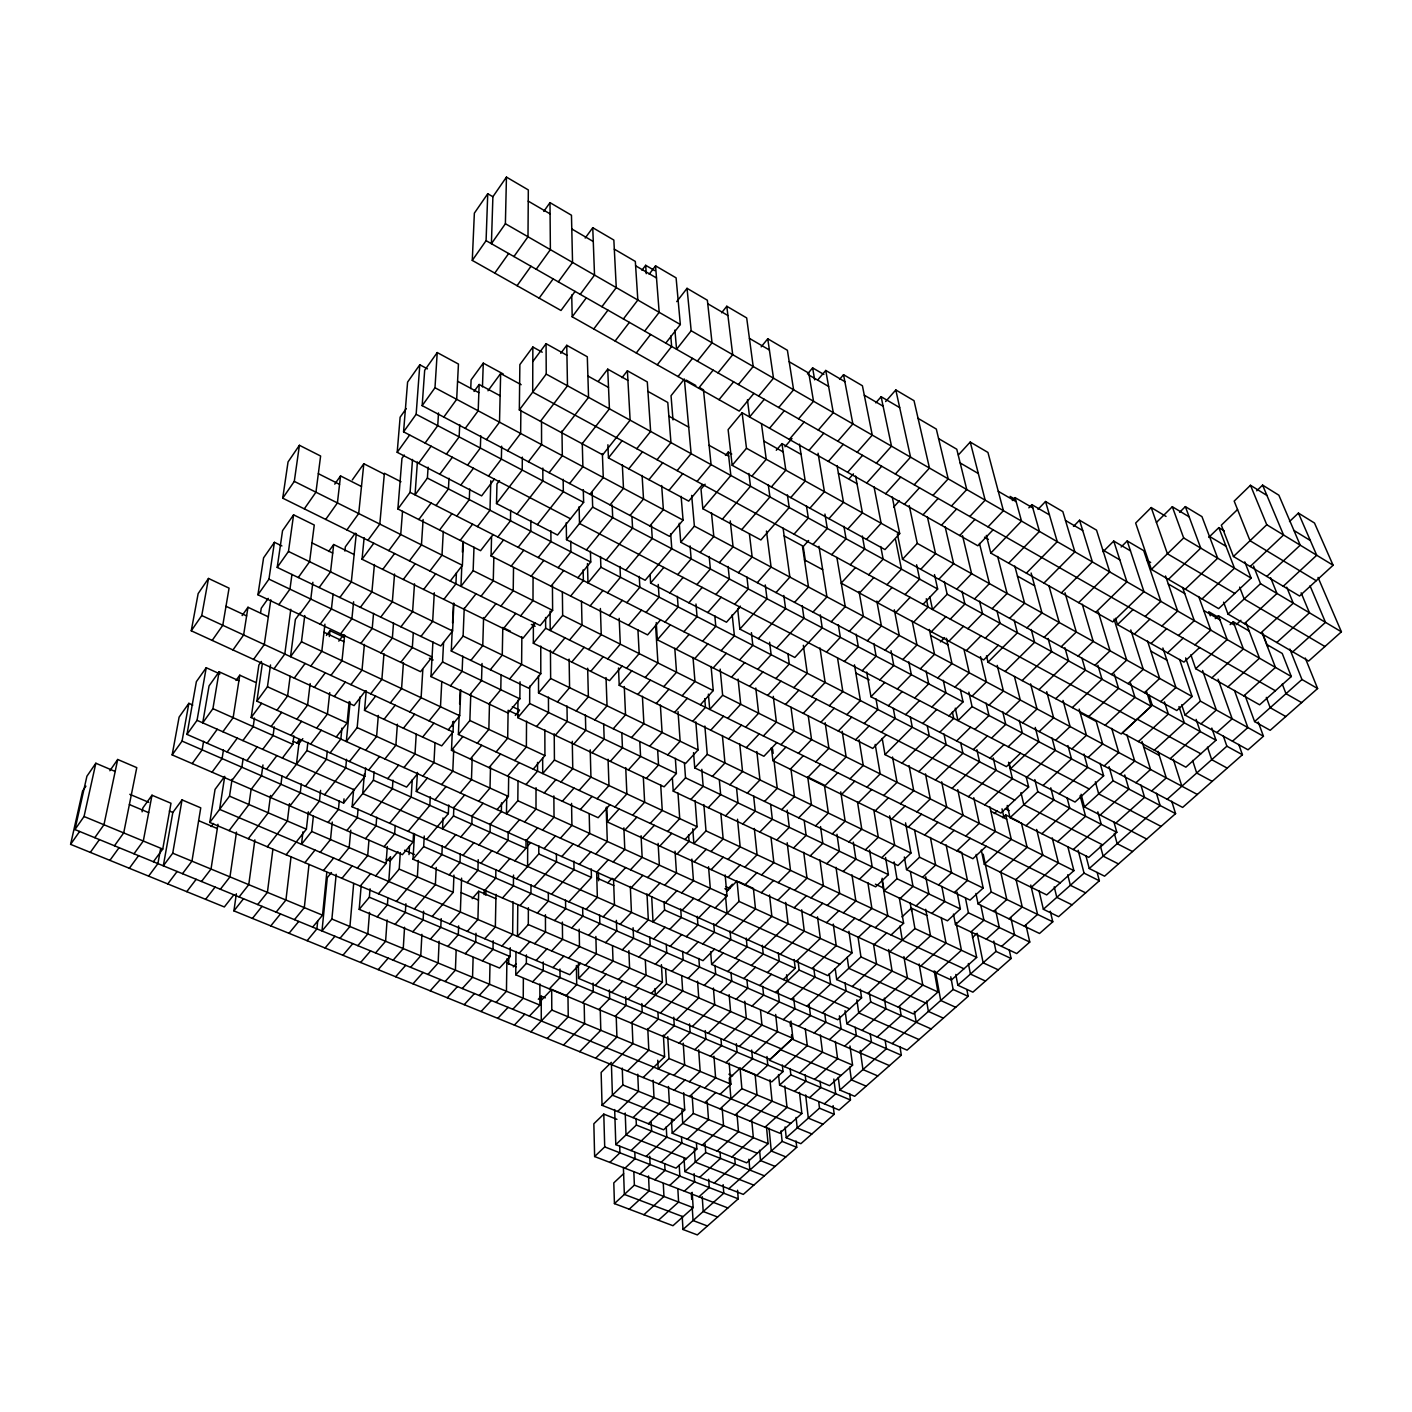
<?xml version="1.0" encoding="UTF-8"?>
<svg xmlns="http://www.w3.org/2000/svg" width="1412" height="1412" viewBox="0 0 1412 1412"><rect width="100%" height="100%" fill="white"/><g stroke="black" fill="none" stroke-linecap="round" stroke-linejoin="round"><path stroke-width="1.5" d="M536.013 787.702L535.995 809.005L524.593 821.996M537.548 762.409L537.548 771.164L525.97 784.56M533.065 577.402L532.995 600.559L520.622 615.861M622.092 666.076L609.578 680.602L533.33 643.237L533.383 623.839M517.798 904.757L517.48 936.385L528.3 924.578L528.37 907.722M675.342 758.332L676.383 773.494L664.117 786.819L517.78 717.649L529.659 703.494L529.729 686.108M530.859 520.428L530.806 531.23L518.116 547.344M530.983 884.777L530.947 893.461L519.987 905.569M542.226 352.206L532.853 347.017L532.695 392.13L1136.166 720.208M526.535 721.161L526.376 746.93L514.727 760.591M514.833 860.843L525.988 848.259L526.041 839.822M782.336 1065.019L783.025 1071.567L771.799 1081.857L515.751 974.809L526.358 963.408L526.411 954.9M527.594 866.491L527.717 841.764M523.358 978.657L523.234 998.213L512.785 1009.28M432.919 641.878L430.978 676.595L508.038 713.025L519.863 698.834L520.022 681.767M522.334 457.135L522.211 470.055L496.495 503.555L557.528 535.042L583.633 502.354L583.297 489.646M521.858 636.794L521.61 664.417L509.608 679.013M520.887 410.133L520.64 433.449L507.543 450.746M517.78 717.649L517.975 700.211M515.751 974.809L515.98 951.441M506.732 796.774L506.467 813.824L517.816 800.728L518.027 780.977M361.137 886.101L359.195 909.363L499.548 968.05L510.12 956.559L510.244 947.752M513.033 901.738L512.644 934.32L501.966 946.022M513.527 875.087L513.403 885.801L502.478 897.997M636.777 448.716L650.632 431.437L647.296 381.928L627.387 370.791L630.123 420.176L602.712 454.823L519.334 409.939L519.863 364.614L532.853 347.017M508.196 831.615L508.073 840.264L496.971 852.936M506.926 958.819L506.449 991.277L496.053 1002.414M513.527 567.553L513.209 590.693L500.907 606.119M508.691 964.396L508.797 955.977M510.65 510.226L510.491 520.781L497.854 537.019M497.077 809.588L508.391 796.439L508.673 776.829M501.525 802.81L501.366 811.512L490.14 824.502M501.066 674.777L500.783 689.727L488.993 704.023M493.159 940.745L492.982 949.341L482.445 960.901M495.894 869.598L495.736 878.07L484.845 890.354M496 894.343L495.347 926.943L484.704 938.733M506.449 177.1L492.894 196.727L491.411 243.694L505.39 223.731L506.449 177.1L528.317 189.932L528 236.739L513.933 256.543M489.999 964.537L489.558 984.288L479.215 995.495M501.648 446.192L501.366 459.094L488.517 476.091M485.781 895.243L485.887 890.884M496.495 503.555L496.971 483.91L499.495 480.592M490.511 766.716L489.999 788.072L478.739 801.31M490.229 823.567L490.035 832.215L478.968 844.994M521.152 384.699L500.642 373.545L499.513 422.17L486.487 439.626M660.551 619.85L647.596 634.888L491.058 555.957L491.57 536.825M484.139 894.608L484.245 890.354M489.505 703.194L488.852 729.386L477.309 743.241M493.847 557.246L493.265 580.72L481.015 596.27M495.912 898.703L478.703 891.254L477.909 919.512L467.319 931.373M490.794 480.768L489.982 510.244L477.415 526.623M473.126 957.477L472.543 977.245L462.236 988.524M482.039 663.481L481.527 680.549L469.808 694.951M483.592 617.538L482.763 645.602L470.867 660.41M475.968 933.261L475.703 942.051L465.219 953.7M478.227 859.696L477.909 870.304L467.09 882.659M472.12 815.377L471.837 824.114L460.824 836.963M480.768 435.761L480.345 448.028L467.566 465.166M482.463 386.888L483.275 363.131L503.237 373.986M472.173 758.368L471.467 779.636L460.259 792.962M461.583 878.158L460.347 912.011L449.793 923.96M461.865 564.959L460.947 586.351L473.144 570.677L473.991 547.221M575.09 291.419L560.988 310.481L472.279 260.408L486.081 240.658L487.74 193.744L492.894 196.727M963.972 968.773L458.388 734.469L469.861 720.508L470.778 694.333M456.147 950.558L455.405 970.15L445.151 981.516M460.294 853.889L459.977 862.45L449.192 874.91M458.635 925.919L458.3 934.726L447.869 946.446M500.13 395.766L479.162 384.47L478.191 410.804L465.236 428.401M443.05 817.972L442.556 828.879L453.499 815.942L453.87 807.205M458.388 734.469L459.182 714.807M459.624 703.9L460.153 690.786M448.275 729.792L459.712 715.76L460.771 689.762M540.761 646.078L540.796 673.718L528.741 688.191L451.275 651.003L463.101 636.071L464.23 608.043M432.16 916.494L453.252 892.331L453.94 875.105M462.748 656.121L462.13 671.282L450.463 685.808M469.719 488.958L469.296 499.619L456.8 516.139M453.711 749.878L452.793 771.128L441.638 784.56M462.412 552.127L462.854 541.449M450.251 581.056L462.395 565.312L463.401 541.431M470.743 388.565L471.096 379.899L483.275 363.131M472.279 260.408L474.361 213.159L487.74 193.744M426.565 839.452L448.345 813.63L448.716 804.981M609.949 804.716L598.158 817.724L451.487 750.337L452.246 732.828M452.528 726.262L452.722 721.885M366.255 690.733L364.508 710.377L441.709 745.854L453.04 731.998L453.499 721.267M451.275 651.003L452.264 629.381M452.564 622.904L453.464 603.436M442.291 846L441.885 854.56L431.172 867.109M298.267 577.526L309.599 561.694L314.258 525.017L293.59 514.833L282.541 530.683L277.211 567.412L440.791 645.972L452.599 630.987L453.87 603.153M439.132 941.239L438.144 963.002L427.924 974.439M456.411 572.901L455.917 583.862L443.88 599.376M441.179 918.63L440.773 927.349L430.395 939.139M459.73 424.641L459.147 436.89L446.421 454.152M436.22 867.427L435.373 884.636L414.369 908.975M430.978 676.595L442.574 661.963L443.562 642.478M441.779 681.431L440.491 706.777L429.107 720.914M435.002 742.836L433.978 762.568L422.876 776.088M448.998 478.262L448.434 488.905L436.008 505.549M443.297 531.247L442.009 555.128L429.919 570.995M421.906 934.32L420.758 955.818L410.592 967.326M423.582 911.199L423.123 919.9L412.798 931.779M430.289 796.739L429.83 805.387L408.174 831.368M889.489 1065.619L412.992 859.237L423.671 846.6L424.253 836.01M418.305 860.402L417.37 876.905L396.472 901.403M434.296 592.758L432.672 621.333L420.952 636.441M412.992 859.237L414.528 833.768M422.823 669.588L421.111 697.722L409.78 711.948M438.514 412.957L437.738 425.63L425.1 443.05M192.791 705.082L188.855 703.335L179.112 717.102L172.158 754.908L402.42 854.648L413.063 841.976L413.575 833.398M848.947 931.302L852.036 952.871L827.82 975.604L416.311 791.444L417.44 772.435M412.251 779.777L411.174 797.056L389.624 823.249M405.879 903.768L405.332 912.399L395.06 924.366M416.222 734.205L415.004 753.937L403.956 767.563M404.556 927.26L403.25 948.564L393.136 960.16M409.003 854.578L409.533 846.07M417.387 461.971L415.04 494.871L427.395 478.086L428.101 467.16M681.113 496.371L683.073 520.11L669.482 536.313L422.17 405.65L434.984 387.753L437.226 352.559L458.441 364.049L456.676 399.331L443.809 417.07M378.434 893.778L399.225 869.104L400.302 852.601M423.123 519.51L421.447 544.873L409.427 560.864M414.493 583.809L412.604 611.608L400.92 626.822M413.31 632.841L412.322 647.526L400.814 662.334M395.219 825.438L394.619 833.927L384.046 846.688M403.426 662.634L401.573 688.579L390.312 702.929M388.777 881.494L390.524 856.678L386.694 861.267M422.17 405.65L424.677 370.279L437.226 352.559M387.876 898.367L387.417 904.845L377.18 916.882M387.1 919.971L385.6 941.274L375.539 952.941M375.68 875.917L386.076 863.456L387.312 846.512M392.977 780.148L392.377 788.673L370.932 815.042M397.39 724.215L395.872 745.218L384.894 758.95M493.07 534.583L480.592 550.68L397.884 508.973L410.08 492.347L412.516 459.447M570.501 518.786L403.567 431.843L416.152 414.281L419.805 364.773L427.43 368.867M393.524 622.974L392.36 637.995L380.905 652.926M402.526 511.32L400.726 534.513L388.777 550.645M394.548 574.031L392.342 601.794L380.746 617.132M359.195 909.363L369.362 897.238L370.032 888.801M376.722 817.248L376.051 825.808L365.514 838.675M369.52 912.399L367.826 933.914L357.818 945.669M368.938 840.334L367.702 855.548L357.342 868.098M403.567 431.843L407.591 382.105L419.805 364.773M397.884 508.973L401.961 458.335L404.326 455.052M378.328 715.443L376.598 736.446L365.673 750.284M714.56 949.146L703 960.654L352.1 806.799L373.421 780.236L374.109 771.799M383.976 653.774L381.875 679.366L370.685 693.839M494.359 479.127L481.633 495.877L397.196 452.317L400.125 417.193L406.232 408.615M364.402 773.864L362.707 793.579L849.618 1008.874M219.954 673.93L206.223 667.717L196.374 681.661L186.984 734.399L343.628 803.075L364.896 776.423L365.62 767.863M358.066 809.076L357.324 817.619L346.84 830.574M353.671 883.471L349.929 926.501L339.974 938.327M373.545 613.373L372.221 628.393L360.837 643.431M352.1 806.799L353.706 789.237M374.409 564.518L371.921 591.893L360.378 607.354M350.758 830.203L349.17 847.588L338.88 860.226M364.384 644.472L362.019 670.1L350.882 684.661M350.141 702.099L346.311 741.529L357.165 727.604L359.989 696.981M346.54 759.321L345.728 767.881L324.584 794.727M331.449 872.545L327.302 877.629L321.989 930.949L331.891 919.053L336.18 874.275M343.628 803.075L344.016 798.857M535.307 623.133L523.022 638.189L362.037 559.258L364.137 537.707M339.268 800.922L338.456 809.394L328.043 822.437M336.25 736.993L347.087 723.015L349.188 701.535M332.261 822.031L330.514 839.558L320.259 852.283M341.933 728.133L340.839 739.076L330.108 752.878M353.6 601.777L351.906 618.703L340.592 633.864M312.652 927.119L322.536 915.17L326.807 872.475M344.652 635.171L342.004 660.728L330.92 675.413M356.301 533.542L351.323 581.92L339.851 597.488M384.293 474.185L363.819 463.736L358.701 513.544L346.893 529.924M317.753 920.659L316.906 928.867L307.128 940.692M327.284 751.078L326.401 759.268L305.38 786.308M344.881 551.086L345.322 546.868L355.259 533.154M329.737 692.586L327.425 714.066L316.659 728.151M320.577 790.385L319.43 801.081L309.087 814.23M302.927 831.862L301.515 844.288L311.699 831.474L313.376 816.136M309.016 864.426L304.304 907.634L294.473 919.653M329.331 636.583L330.002 630.635L343.681 637.094M286.159 854.754L306.386 829.197L308.345 811.829M333.091 594.117L331.432 608.943L320.189 624.21M354.13 554.528L333.691 544.502L330.549 571.842L319.147 587.551M324.919 624.175L321.812 651.303L310.799 666.093M286.036 777.818L306.933 750.584L307.887 742.394M361.472 486.522L340.539 475.932L337.415 502.919L325.695 519.439M291.013 856.96L285.93 900.026L276.152 912.134M301.303 783.942L300.262 792.714L289.972 805.952M310.146 683.567L307.587 705.047L296.891 719.237M289.513 803.657L287.395 821.025L267.292 846.776M296.432 764.28L299.415 739.606L296.838 742.977M282.382 758.067L292.831 744.3L293.873 735.899M312.864 582.291L310.781 599.094L299.609 614.485M300.174 612.826L295.39 619.427L290.519 656.686L301.462 641.772L304.763 615.544M281.994 776.106L280.953 784.278L270.716 797.603M272.887 849.3L267.415 892.366L257.69 904.562M290.148 676.295L287.607 695.939L276.964 710.236M270.539 795.433L268.245 812.8L248.265 838.728M274.263 726.88L273.098 735.493L262.703 749.366M290.801 609.296L284.8 654.038L273.999 668.811M254.866 839.875L248.759 884.653L239.105 896.938M291.949 574.472L289.954 589.157L278.852 604.671M262.967 764.951L261.485 775.77L251.318 789.202M277.211 567.412L288.472 551.457L293.59 514.833M552.427 585.097L552.621 610.355L540.178 625.551L282.718 498.171L294.296 481.386L299.415 445.292L320.612 456.023L315.953 492.188L304.304 508.849M799.492 1092.411L801.857 1113.503L779.795 1133.201L233.915 910.881L236.351 893.778M251.089 789.502L248.953 804.505L229.097 830.627M839.858 964.29L256.878 701.182L267.45 686.761L270.522 664.964M270.804 599.818L264.291 644.525L253.56 659.422M254.46 718.02L253.207 726.633L242.882 740.594M256.878 701.182L262.367 663.428M282.718 498.171L288.048 461.936L299.415 445.292M417.581 773.705L406.603 787.102L251.16 717.543L258.873 664.981L261.432 661.451M236.492 832.092L229.962 876.87L220.378 889.242M268.951 579.132L432.125 656.968L420.564 671.671L257.937 594.77L268.951 579.132L274.422 542.314L281.888 545.932M243.146 758.544L241.858 767.21L231.762 780.73M260.62 612.473L261.255 608.219L268.245 598.37M580.632 963.302L569.76 974.704L209.788 822.455L229.521 796.156L232.097 779.212M257.937 594.77L263.585 557.846L274.422 542.314M217.977 824.273L211.023 869.033L201.492 881.494M268.333 616.832L247.982 607.266L243.623 634.959L232.962 649.944M255.448 682.331L239.775 675.201L233.139 717.684L222.884 731.751M223.449 749.966L222.09 758.562L212.047 772.188M209.788 822.455L215.048 789.414L224.737 776.371L219.601 809.376L781.471 1048.939M219.089 671.777L209.064 685.897L202.728 722.856L212.93 708.665L219.089 671.777L238.91 680.778M203.61 741.265L202.145 749.86L192.191 763.592M186.984 734.399L197.045 720.332L206.223 667.717M182.042 799.898L172.829 812.465L163.315 865.821L172.723 853.201L182.042 799.898L200.751 807.84L191.961 861.143L182.483 873.693M365.143 691.262L354.077 705.594L191.255 630.793L201.757 615.544L208.499 578.443L229.062 588.151L222.778 625.287L212.188 640.413M160.58 848.93L157.915 863.597L148.631 876.128M172.158 754.908L182.06 741.088L188.855 703.335M153.379 861.744L162.751 849.071L170.993 803.269L152.002 795.221L142.859 807.946L142.1 811.829M191.255 630.793L198.157 593.587L208.499 578.443M152.002 795.221L143.3 841.022L133.999 853.783M114.46 845.77L123.709 832.903L136.77 767.634L117.708 759.48L103.958 824.732L94.781 837.687M790.791 1123.387L74.942 829.55L84.049 816.507L95.839 763.239L115.184 771.464M233.862 894.784L224.331 906.963L70.6 844.358L82.602 790.967L85.92 786.166M74.942 829.55L86.909 776.229L95.839 763.239M109.871 770.74L117.708 759.48M70.6 844.358L79.619 831.474M242.123 615.579L247.982 607.266M334.75 484.139L340.539 475.932M494.782 273.098L508.655 253.525M352.312 479.939L363.819 463.736M543.779 211.394L549.992 202.64L571.472 215.224L572.548 262.42L558.322 281.853M90.333 852.389L99.422 839.593M397.196 452.317L409.639 435.002M517.057 285.683L531 266.268M328.696 551.457L333.691 544.502M235.998 680.443L239.775 675.201M109.907 860.367L119.067 847.659M536.225 269.251L550.38 249.642L549.992 202.64M207.123 743.224L217.254 729.263M418.57 463.348L431.101 446.174M539.137 298.144L553.151 278.905M585.203 238.046L592.758 227.703L613.849 240.058L616.267 287.607L601.9 306.704M474.044 391.459L479.162 384.47M367.914 540.319L379.81 524.081L384.382 473.267L400.973 481.739M129.339 868.274L138.57 855.672M362.037 559.258L373.792 543.232M487.987 390.771L500.642 373.545M251.16 717.543L261.626 703.317M227.085 751.978L237.287 738.123M439.785 474.291L452.37 457.259M294.261 678.113L305.133 663.463M326.419 635.453L330.002 630.635M580.226 294.349L594.523 275.075L592.758 227.703M532.818 361.56L546.073 343.681L566.936 355.277M418.834 519.528L431.101 503.043M382.758 569.407L394.583 553.522M753.902 393.383L739.253 411.104L572.195 316.8L586.333 297.826M271.139 726.474L281.676 712.354M246.888 760.662L257.16 746.913M338.792 641.119L343.663 634.623M460.789 485.128L473.461 468.237M560.74 353.335L566.759 345.305L587.304 356.759L588.557 397.354L561.394 432.584M519.334 409.939L546.232 374.109L546.073 343.681M314.364 687.344L325.289 672.8M167.763 883.93L177.118 871.486M211.147 826.585L213.477 823.478M439.609 529.994L451.928 513.65M403.302 579.485L415.199 563.723M593.764 328.978L607.954 310.163M641.948 270.221L645.672 265.297L654.833 270.645M290.943 735.352L301.55 721.338M266.533 769.275L276.876 755.632M649.167 274.246L655.556 265.844L676.101 277.864L680.337 324.513L665.776 343.116M540.461 421.305L567.483 385.794L566.759 345.305M334.291 696.504L345.305 682.067M298.903 743.771L302.821 738.652M186.755 891.66L196.18 879.305M623.398 318.953L637.836 300.032L635.329 261.432L614.308 249.147M460.188 540.39L472.596 524.17M423.671 589.475L435.637 573.837M615.12 341.033L629.381 322.377M310.605 744.142L321.283 730.233M528.406 461.777L541.573 444.621L541.52 421.923M598.353 381.311L607.725 369.15L627.916 380.41M205.605 899.338L215.083 887.071M644.684 331.096L659.175 312.334L655.556 265.844M636.282 352.965L650.614 334.485M676.736 301.638L687.044 288.33L707.359 300.226L712.036 342.781L697.369 361.154M622.039 377.675L627.387 370.791M549.091 472.702L562.329 455.688L561.976 430.872M364.508 710.377L375.61 696.116M517.021 514.144L542.861 480.91L542.826 468.096M491.058 555.957L503.555 539.931M582.15 443.756L609.437 408.809L607.725 369.15M463.913 609.207L476.02 593.799M657.251 364.808L671.653 346.487L670.771 335.968M349.47 761.545L360.254 747.83M537.372 524.646L563.335 491.676L563.159 479.303M569.601 483.539L582.891 466.666L582.273 443.262M384.029 719.361L395.201 705.188M233.915 910.881L243.499 898.738M687.044 288.33L691.174 330.761L676.577 349.293L674.901 330.09M511.215 566.106L523.781 550.221M721.62 312.793L726.792 306.263L746.683 317.929L753.196 366.502L738.405 384.541M702.594 484.492L688.703 501.119L608.448 457.912L622.092 440.738M483.786 618.95L495.947 603.665M678.025 376.545L692.498 358.366M368.656 770.122L379.51 756.514M538.201 557.563L550.962 541.573L550.874 530.859M403.408 728.257L414.634 714.207M589.916 494.271L603.277 477.538L602.377 453.587M252.43 918.4L262.05 906.345M531.194 576.184L543.814 560.423M304.886 862.679L315.017 850.059M670.665 533.648L671.794 548.721L645.178 580.261L566.512 539.666L592.669 507.102L592.21 492.453M628.781 468.855L642.478 451.822M503.484 628.605L515.715 613.443M698.622 388.159L713.148 370.138M387.718 778.647L398.625 765.145M558.128 567.695L570.942 551.845L570.748 541.114M422.629 737.082L433.908 723.138M610.072 504.914L623.486 488.323L622.339 464.83M270.786 925.884L280.476 913.917M717.984 372.892L732.704 354.694L726.792 306.263M550.998 586.174L563.688 570.536M323.489 870.533L333.656 858.002M657.039 459.73L670.947 442.591L667.788 402.473L647.932 391.406M586.439 549.956L612.702 517.639L612.173 505.055M490.317 669.747L502.266 655.044L502.796 627.44L510.42 631.182M648.92 479.692L662.687 462.801M761.192 346.84L767.757 338.792L787.402 350.282L793.597 389.783L778.7 407.521M719.026 399.684L733.622 381.822M577.879 577.755L590.745 562.011L590.428 551.262M630.052 515.468L643.519 499.001L642.107 475.473M289.019 933.314L298.762 921.418M570.642 596.076L583.385 580.561L583.121 569.901M533.33 643.237L545.65 628.252L545.597 617.503M341.933 878.352L352.17 865.891M677.125 470.655L691.103 453.658L684.361 379.034L671.035 395.713L672.995 419.876M606.189 560.14L632.576 528.088L631.976 517.11M416.311 791.444L427.306 778.083M600.524 556.54L600.894 567.236L587.992 582.909L587.463 563.582M451.487 750.337L462.854 736.552M562.364 591.787L562.664 615.385L550.203 630.511L550.08 611.149M668.9 490.458L682.737 473.691M993.095 529.782L977.845 545.773L742.112 412.763L728.115 429.654L732.175 465.325L884.989 549.586L899.709 533.612L892.243 497.006M649.855 525.935L663.375 509.608L661.663 485.516M758.65 396.084L773.494 378.187L767.757 338.792M590.128 605.907L602.924 590.498M552.621 652.697L564.994 637.818M764.298 399.314L749.613 416.946L747.442 399.825M360.254 886.083L370.544 873.728M697.034 481.474L711.066 464.619L703.476 389.836L699.646 387.665M625.763 570.254L652.273 538.449L651.426 525.246M434.984 799.81L446.033 786.537M607.495 592.828L620.45 577.279L619.956 566.424M470.32 759.003L481.739 745.307M569.53 640.06L582.044 625.057L581.479 601.124M725.45 455.423L728.221 452.105L731.751 454.046M390.224 860.879L397.99 851.577M705.135 484.21L701.005 489.134L702.841 508.726L760.874 539.966L789.202 507.526L787.384 494.835M515.274 715.46L519.069 710.942M695.816 721.85L698.075 749.913L685.561 763.504L538.537 692.904L550.645 678.484L550.451 650.332M325.078 947.999L334.926 936.262M807.452 374.021L812.624 367.879L823.884 374.445M732.175 465.325L746.489 448.275L742.112 412.763M609.437 615.65L622.286 600.365M496.106 751.961L507.685 738.194L508.126 710.289L519.175 715.531M571.754 662.069L584.18 647.314M769.575 428.207L784.295 410.715M702.841 508.726L730.851 475.491L728.221 452.105M453.517 808.105L464.619 794.938M626.822 602.677L639.848 587.251L639.248 576.361M489.011 767.581L500.501 753.99M588.68 649.538L601.247 634.641L600.382 608.501M1238.765 744.424L1242.419 754.749L1182.638 807.417L680.76 542.261L694.386 526.147L691.668 495.4M817.795 379.881L825.755 370.456L844.853 381.646M739.941 607.036L726.492 622.215L650.597 583.068L663.852 567.412M536.595 726.527L548.509 712.495L548.438 697.069M557.44 701.976L569.583 687.679L569.124 659.122M342.922 955.271L352.823 943.604M798.574 418.852L813.524 401.255L808.811 373.156L789.202 361.754M751.872 476.179L766.239 459.271L761.456 423.671M776.282 450.287L781.966 443.615L801.081 454.364M628.587 625.304L641.507 610.143M590.745 671.371L603.224 656.739M839.575 379.351L843.546 374.692L862.414 385.758L872.263 435.108L857.172 452.264M789.343 439.361L804.134 422.029M722.362 519.228L750.478 486.257L748.907 473.479M784.966 446.739L791.991 438.514M444.833 847.447L455.705 834.704M677.725 574.631L691.156 558.905L690.062 545.914M471.908 816.33L483.063 803.251M646.008 612.437L659.069 597.135L658.239 584.444M507.561 776.106L519.104 762.604M607.672 658.945L620.309 644.154L619.18 618.35M700.14 552.498L713.819 536.507L711.471 512.821M669.817 592.969L683.108 577.437M555.234 735.352L567.218 721.408L566.989 705.982M576.184 710.977L588.38 696.787L587.657 668.211M360.625 962.472L370.579 950.894M818.289 430.095L833.292 412.639L825.755 370.456M771.376 486.946L785.813 470.178L781.966 443.615M533.224 769.152L544.926 755.596L544.838 729.827M808.952 450.428L823.778 433.219M741.706 529.641L769.928 496.936L768.269 484.598M462.959 855.39L473.885 842.735M696.875 584.603L710.36 569.001L709.177 556.469M665.017 622.11L678.148 606.931L677.336 596.341M626.522 668.264L639.195 653.597L637.942 629.911M719.343 562.647L733.075 546.779L730.251 520.904M688.862 602.8L702.223 587.392M886.277 734.734L872.757 748.431L657.339 639.795L670.329 624.81M554.228 733.799L554.422 760.044L542.702 773.547L542.667 758.226M776.847 742.624L763.91 756.267L619.215 685.332L631.782 670.859M573.749 744.106L585.768 730.269L585.398 715.019M594.787 719.908L607.036 705.806L606.03 677.601M378.204 969.638L388.212 958.13M837.81 441.232L852.866 423.918L843.546 374.692M790.72 497.606L805.211 480.98L799.492 444.18M875.811 402.844L881.123 396.719L899.673 407.609M828.367 461.389L843.264 444.339M480.945 863.279L491.923 850.712M715.849 594.505L729.404 579.008L728.08 566.459M508.249 832.603L519.528 819.719M683.867 631.711L697.051 616.638L695.975 604.018M885.642 401.555L895.808 389.941L914.023 400.69L929.467 468.06L914.217 484.793M544.22 792.962L555.869 779.653M645.213 677.513L657.939 662.952L655.592 625.534M738.388 572.707L752.155 556.963L749.384 533.701M707.747 612.543L721.161 597.258M676.101 649.255L689.144 634.394M560.97 782.019L572.76 768.605L572.284 741.318M637.818 694.457L650.42 680.09M592.105 752.772L604.177 739.041L603.665 723.791M613.232 728.768L625.534 714.772L624.28 686.532M395.66 976.733L405.703 965.314M809.906 508.179L824.432 491.694L818.077 453.234M847.624 472.261L862.573 455.352M472.155 898.667L478.703 891.254M794.021 534.195L808.317 518.01L806.428 505.725M498.789 871.116L509.82 858.637M734.681 604.301L748.272 588.928L746.913 577.084M526.235 840.634L537.548 827.856M702.576 641.225L715.796 626.275L714.807 615.738M562.347 801.275L574.031 788.072M663.746 686.673L676.524 672.236L674.795 648.214M849.177 478.668L853.448 473.85M757.273 582.679L771.093 567.059L766.451 531.053M527.7 845.929L530.471 842.805M740.382 606.119L737.717 609.137L739.87 629.117L794.815 657.462L822.225 627.828L820.266 614.873M542.579 830.115L554.033 817.213L553.857 795.909M694.704 658.645L707.8 643.89M579.114 790.42L590.94 777.094L590.216 749.807M656.262 703.494L668.917 689.232M610.319 761.386L622.445 747.76L621.827 732.969M631.535 737.558L643.89 723.668L642.407 696.275M412.975 983.793L423.07 972.444M876.358 463.207L891.501 446.174L881.123 396.719M808.599 540.514L803.234 546.55L805.458 561.447M828.915 518.663L843.493 502.301L837.051 465.589M866.721 483.045L881.706 466.26M812.924 544.485L827.273 528.423L824.926 514.056M516.51 878.882L538.784 853.96L538.784 845.753M739.87 629.117L766.998 598.776L765.269 584.939M544.061 848.63L555.428 835.922M721.126 650.667L734.399 635.824L732.193 614.75M580.332 809.535L592.052 796.421M682.137 695.781L694.969 681.431L693.01 657.41M775.982 592.581L789.873 577.084L783.078 528.123M560.423 838.181L571.913 825.367L571.56 803.393M713.166 667.947L726.298 653.315M597.1 798.751L608.978 785.531L608.06 759.268M674.565 712.478L687.273 698.322M628.393 769.928L640.571 756.408L639.812 741.6M649.679 746.277L662.087 732.493L660.375 705.065M430.183 990.8L440.332 979.54M895.367 474.044L910.563 457.17L895.808 389.941M847.765 529.059L862.397 512.838L855.584 476.056M885.642 493.723L900.679 477.079M831.668 554.669L846.053 538.731L843.917 526.323M534.089 886.595L556.469 861.849L556.399 853.642M758.332 638.648L785.566 608.537L783.819 595.476M561.764 856.537L573.184 843.935M739.517 660.039L752.843 645.302L751.413 632.664M700.387 704.8L713.254 690.574L711.083 666.482M794.55 602.394L808.494 587.004L802.387 545.791L784.172 535.925M578.126 846.159L589.687 833.451L589.192 813.665M731.469 677.195L744.653 662.652M614.944 807.029L626.875 793.897L625.728 767.616M692.71 721.373L705.47 707.324L704.729 698.658M646.325 778.418L658.539 764.986L657.657 750.125M667.699 754.926L680.143 741.247L678.025 711.613M447.269 997.754L457.453 986.564M971.632 932.132L976.68 957.424L951.388 980.016L607.319 821.943L619.127 808.97M720.155 669.111L722.644 695.251L709.742 709.424L708.383 694.157M893.69 507.049L899.391 500.783M866.456 539.366L881.123 523.27L874.046 486.875M904.404 504.313L919.477 487.793M850.253 564.765L864.691 548.968L862.326 536.013M551.545 894.255L574.031 869.668L573.872 861.108M776.653 648.09L803.975 618.227L802.175 605.624M579.326 864.409L590.798 851.877M757.767 669.323L771.146 654.709L769.593 642.213M537.354 913.087L548.368 901.068L548.333 892.384M812.977 612.12L826.938 596.852L818.995 546.32M958.413 454.929L970.238 442.044L987.941 452.44L1003.42 510.667L988.012 526.888M855.443 567.589L841.146 583.174L983.687 659.916L998.302 645.266M595.705 854.101L607.301 841.464L606.172 807.364M749.631 686.338L762.868 671.918M632.664 815.236L644.631 802.192L643.307 776.724M710.73 730.198L723.526 716.255M464.213 1004.673L474.45 993.536M624.951 830.044L636.812 817.16M727.762 718.337L740.7 704.27L738.088 679.084M932.908 495.453L948.193 478.844L936.315 429.071L918.082 418.376M923.007 514.815L938.115 498.436M519.104 953.276L529.835 941.645M868.68 574.79L883.153 559.117L880.735 546.515M568.877 901.844L591.434 877.434L591.222 868.874M596.764 872.21L608.272 859.767M775.876 678.537L789.29 664.028L787.914 653.597M885.553 857.455L888.413 874.628L875.634 886.842L673.242 791.144L685.526 777.853L684.414 762.568M905.569 822.861L910.952 853.077L897.961 865.503L694.739 767.899L707.253 754.379L704.853 726.068M554.598 920.571L565.647 908.622L565.541 900.132M831.227 621.774L845.258 606.63L836.875 557.458M513.28 966.885L516.192 963.725M534.636 943.693L545.491 931.973L545.438 914.729M859.484 593.058L873.816 577.579M613.161 861.973L624.792 849.424L623.892 827.838M767.651 695.428L780.924 681.113M650.244 823.39L662.246 810.435L660.71 784.948M728.592 738.953L741.441 725.115M481.051 1011.521L491.341 1000.473M642.442 838.075L654.356 825.296M745.642 727.198L758.632 713.219L755.791 688.015M951.441 506.025L966.761 489.54L956.771 449.228L938.592 438.602M1179.585 659.439L1192.099 696.504L1176.796 710.518L902.515 559.258L917.271 543.408L909.222 505.549M607.884 882.729L612.067 878.246M941.451 525.211L956.612 508.973M536.101 960.46L546.885 948.917M886.948 584.727L901.474 569.16L895.561 539.737M586.068 909.381L597.347 897.326L596.641 871.822M826.514 652.132L840.334 637.341L838.322 624.81M614.079 879.958L625.622 867.603M793.826 687.679L807.276 673.277L803.34 645.302M690.821 799.457L703.158 786.272L701.782 769.311M712.389 776.388L724.956 762.957L722.397 735.493M571.701 927.984L582.821 916.106L582.644 907.545M849.353 631.34L863.403 616.303L859.061 591.487M551.651 950.947L562.558 939.315L562.364 922.071M877.682 602.836L892.049 587.498M630.476 869.792L642.142 857.331L641.083 835.727M785.513 704.447L798.839 690.221M667.682 831.474L679.737 818.607L677.989 793.032M746.313 747.654L759.215 733.905M497.783 1018.334L508.108 1007.356M659.81 846.053L671.759 833.362M763.362 735.97L776.406 722.097L773.282 696.345M969.797 516.492L985.17 500.148L970.238 442.044M532.606 981.869L543.267 970.538L543.249 961.96M920.748 569.318L935.538 553.592L927.437 517.021M959.719 535.536L974.933 519.422M552.992 967.608L563.829 956.136M905.074 594.576L919.636 579.132L916.617 564.765M603.153 916.865L614.467 904.898L613.532 878.952M844.429 661.469L858.302 646.784L856.166 634.235M631.252 887.636L642.848 875.369M811.635 696.751L825.137 682.455L819.984 647.984M708.259 807.699L720.649 794.603L719.326 779.777M729.916 784.807L742.535 771.464L739.747 743.983M588.698 935.344L599.853 923.554L599.606 914.994M867.303 640.819L881.406 625.922L876.834 601.071M568.559 958.148L579.502 946.587L579.167 929.237M895.72 612.543L910.122 597.329M647.649 877.54L659.369 865.168L658.116 843.388M803.234 713.378L816.613 699.275M684.996 839.487L697.087 826.726L695.092 800.622M538.307 999.272L541.255 996.184L545.314 997.86M1012.316 500.536L1015.069 497.624L1032.807 507.914M514.374 1025.094L524.752 1014.187M677.054 853.978L689.038 841.375L688.579 834.845M780.96 744.671L794.056 730.904L790.985 707.288M549.356 988.859L560.052 977.598L559.964 969.038M938.821 579.273L953.647 563.67L945.157 526.835M541.255 1000.367L551.668 989.441L566.159 995.495M529.394 1016.093L539.878 1005.097L539.878 983.917M703.864 804.575L706 830.891L693.874 843.599L692.762 828.703M986.282 846.247L972.903 858.725L772.929 760.697L785.884 747.107M923.042 604.336L937.656 589.033L934.497 574.596M620.097 924.295L631.446 912.417L630.317 886.436M862.202 670.735L876.111 656.156L873.869 643.519M648.302 895.279L659.933 883.082M829.303 705.735L842.84 691.562L837.563 658.098M725.574 815.889L737.999 802.881L736.517 787.578M747.301 793.156L759.956 779.918L756.85 751.555M605.572 942.651L616.762 930.932L616.373 920.342M885.13 650.244L899.267 635.435L894.325 609.79M585.327 965.314L596.323 953.824L595.864 936.474M913.599 622.18L928.055 607.072L926.29 598.723M664.699 885.236L676.472 872.951L675.042 851.171M820.831 722.256L834.227 708.242M1028.836 507.843L1031.872 504.666L1049.434 514.868M790.985 1021.052L792.909 1038.332L770.14 1059.441L578.62 978.445L589.51 967.096M944.31 581.515L947.152 594.24L932.52 609.49L929.802 596.729M530.859 1031.819L551.792 1010.039L551.668 989.441M694.157 861.832L706.194 849.318M798.433 753.302L811.547 739.641L808.317 716.202M1121.128 546.991L1127.2 540.955L1143.967 591.646L1112.762 621.915L990.8 553.08L1021.511 521.099L1015.069 497.624M565.965 995.813L576.714 984.623L576.396 965.526M956.736 589.157L971.615 573.678L962.525 535.66M1037.979 509.361L1045.533 501.507L1062.83 511.603L1074.885 551.845L1043.945 583.068M710.977 851.542L723.156 838.904L720.879 813.4M790.296 769.205L803.304 755.72M636.918 931.673L648.32 919.865L646.996 893.884M879.835 679.913L893.778 665.458L891.025 650.703M665.211 902.85L676.895 890.743M846.829 714.666L860.42 700.581L854.472 664.84M742.765 824.008L755.226 811.106L753.602 795.803M764.563 801.434L777.253 788.284L773.917 759.938M622.304 949.888L633.547 938.256L633.088 927.755M902.797 659.58L916.988 644.896L912.205 621.121M601.989 972.409L613.02 961.007L612.49 945.652M931.338 631.729L945.828 616.726M664.064 901.633L664.558 910.034L653.032 921.948L651.691 896.726M1020.523 753.196L1006.421 766.645L870.957 696.751L884.759 682.473M681.643 892.878L693.451 880.682L691.862 859.078M838.269 731.045L851.718 717.155M595.211 985.452L606.136 974.174M950.258 619.144L964.926 604.001L961.978 591.257M547.238 1038.473L568.242 1016.834L567.977 996.254M711.136 869.633L723.209 857.208M815.748 761.88L828.915 748.307L825.173 722.715M1008.662 563.159L1039.461 531.424L1031.872 504.666M582.485 1002.714L593.269 991.595L593.058 983.123M974.509 598.97L989.424 583.597L979.469 543.408M727.974 859.414L740.17 846.865L737.505 819.225M807.54 777.659L820.584 764.28M940.41 641.93L944.61 637.606M653.615 938.998L665.052 927.26M897.326 689.021L911.322 674.671L908.816 661.857M682.014 910.369L693.733 898.35M864.215 723.509L877.84 709.53L875.987 698.922M759.815 832.074L772.329 819.26L770.634 804.416M781.683 809.658L794.427 796.615L790.967 769.099M638.93 957.089L650.208 945.546L649.767 936.933M920.324 668.829L934.55 654.268L929.361 629.452M618.527 979.469L629.593 968.138L628.87 950.594M948.935 641.207L963.461 626.328M669.729 929.343L681.29 917.5L680.725 908.922M888.36 705.735L902.215 691.562M698.446 900.468L710.289 888.342L708.542 866.756M855.584 739.782L869.068 725.98M611.678 992.424L622.639 981.216M967.855 628.711L982.558 613.69L979.557 601.141M563.494 1045.092L584.586 1023.594L584.197 1004.25M727.992 877.381L740.1 865.026M832.939 770.387L846.141 756.92L842.187 731.31M1026.383 573.148L1057.253 541.678L1045.533 501.507M598.865 1009.562L609.702 998.531L609.419 989.953M992.142 608.678L1007.091 593.446L997.631 556.452M1073.473 526.411L1079.545 520.234L1096.542 530.153L1109.726 571.913L1078.644 602.659M744.83 867.215L757.079 854.772L754.326 828.456M824.661 786.06L837.74 772.752M670.188 946.269L681.678 934.62M914.676 698.058L928.708 683.814L926.096 670.982M698.693 917.818L710.448 905.886M881.459 732.281L895.137 718.426L893.302 708.4M728.257 888.501L732.457 884.247M776.741 840.087L789.29 827.344L787.19 810.153M798.68 817.813L811.459 804.858L807.735 776.988L824.414 785.16L828.35 813.047L815.536 825.914M726.721 891.378L737.046 880.912L738.97 901.403L715.249 925.231M655.433 964.237L666.764 952.765L666.252 944.169M937.709 678.025L951.97 663.552L946.481 638.312M634.941 986.458L646.061 975.198L645.337 960.231M966.39 650.597L980.952 635.824M686.32 936.668L697.916 924.913L697.299 916.335M905.621 714.631L919.512 700.581M715.125 907.987L727.003 895.949L725.15 874.91M628.022 999.343L639.036 988.206M985.311 638.189L1000.049 623.292L996.943 610.725M579.644 1051.675L600.806 1030.319L600.224 1008.821M744.724 885.059L756.867 872.792M849.989 778.824L863.244 765.445L859.096 739.87M615.138 1016.375L626.01 1005.397L625.675 996.731M1009.615 618.332L1024.6 603.206L1014.804 566.071M761.562 874.963L773.847 862.608L771.005 837.334M841.64 794.374L854.754 781.171M686.656 953.488L698.181 941.91M931.885 707.024L945.952 692.886L943.304 680.355M1026.118 776.547L1028.642 787.031L1000.914 813.065L885.024 754.626L912.276 727.233L910.369 717.208M793.526 848.03L806.111 835.375L804.169 820.337M671.83 971.35L683.179 959.948L682.614 951.282M954.953 687.132L969.25 672.783L964.025 649.573M651.25 993.413L662.404 982.222L661.416 964.661M702.788 943.957L714.419 932.273L713.731 923.624M922.76 723.473L936.686 709.53M644.26 1006.209L666.464 983.987L665.582 968.632M1146.632 691.774L1151.204 706.282L1121.304 733.993L987.994 662.228L1017.399 632.805L1014.134 620.062M595.67 1058.206L616.92 1036.973L616.179 1015.563M761.333 892.702L773.511 880.506M866.915 787.19L880.205 773.917L875.193 744.406M1061.365 592.899L1092.376 561.923L1079.545 520.234M631.305 1023.118L642.213 1012.227L641.807 1003.561M1026.948 627.881L1041.985 612.879L1031.131 573.025M1103.072 551.721L1113.733 541.061L1130.465 550.839M1166.03 516.421L1151.204 507.561L1135.654 523.058L1151.38 569.424L1218.644 608.625L1251.138 578.108L1244.766 561.852M778.171 882.659L790.491 870.392L787.19 842.752M858.478 802.634L871.645 789.537M948.952 715.919L963.055 701.888L960.301 689.321M731.681 932.591L755.473 908.904L753.408 888.43L738.864 881.759M901.968 763.168L929.308 735.97L927.296 725.856M810.206 855.901L822.825 843.352L820.531 826.549M832.268 833.945L845.135 821.166L840.758 791.814M688.103 978.392L699.487 967.061L698.852 958.413M972.074 696.169L986.406 681.925L980.493 656.615M719.132 951.176L730.816 939.58L730.039 930.932M939.757 732.246L953.718 718.39L952.376 712.036M660.375 1013.022L682.667 990.942L681.678 975.586M1005.132 671.459L1034.608 642.266L1031.237 629.487M611.361 1062.336L601.141 1072.449L602.042 1105.314L663.605 1129.794L684.714 1109.973L683.637 1092.694M1156.428 522.458L1172.313 506.732L1189.151 516.845M860.332 989.3L861.585 997.896L837.757 1019.746L711.63 964.431L723.191 952.976M968.844 692.145L972.074 706.618L957.954 720.597L955.289 708.171M611.608 1064.683L632.929 1043.592L632.029 1021.935M777.8 900.274L790.032 888.166M883.7 795.503L897.026 782.319L892.543 757.026M647.349 1029.825L658.292 1019.005L657.957 1012.651M1044.156 637.377L1059.212 622.48L1048.922 585.733M794.656 890.301L807.011 878.105L803.728 852.266M875.211 810.841L888.395 797.815M1179.602 512.274L1185.356 506.626L1201.965 516.633L1217.673 558.199L1185.286 589.192M747.989 939.88L771.852 916.37L769.54 894.996M918.771 771.64L946.181 744.653L943.993 734.011M826.744 863.72L839.399 851.26L836.963 834.28M848.877 841.923L861.779 829.232L857.472 801.716M704.253 985.382L715.69 974.139L714.984 965.384M989.035 705.135L1003.402 690.997L997.225 665.37M735.352 958.36L747.072 946.834L746.242 938.097M956.63 740.947L970.626 727.198M676.383 1019.799L698.746 997.86L697.563 981.199M1022.129 680.602L1051.658 651.638L1048.092 638.453M727.78 971.527L739.394 960.142M974.827 729.386L988.982 715.513L986.123 703.088M627.422 1071.126L648.814 1050.175L647.773 1028.518M794.162 907.775L806.428 895.773M900.379 803.746L913.723 790.667L909.081 765.604M1095.765 612.331L1126.917 581.815L1113.733 541.061M663.287 1036.496L674.265 1025.73L673.753 1017.187M1061.206 646.767L1076.297 631.994L1065.019 592.775M811.017 897.891L823.408 885.783L819.948 859.926M891.802 818.96L905.021 806.04M602.042 1105.314L622.851 1084.998L622.251 1068.09M764.192 947.134L788.125 923.783L785.654 902.392M935.468 780.059L962.931 753.249L960.637 742.483M1151.38 569.424L1183.662 537.954L1172.313 506.732M843.158 871.486L855.866 859.114L853.289 842.134M865.362 849.847L878.299 837.245L873.781 809.711M720.279 992.336L731.751 981.163L730.992 972.409M1005.873 714.031L1020.276 699.999L1014.434 676.489M751.466 965.473L763.221 954.035L762.339 945.299M973.362 749.578L987.394 735.934M692.286 1026.524L714.719 1004.726L713.413 988.065M1038.985 689.674L1068.584 660.922L1064.913 647.737M1266.952 495.471L1250.467 485.287L1234.176 501.101L1250.026 540.708L1316.231 580.72M616.938 1119.328L603.789 1114.121L593.852 1123.758L594.628 1156.534L727.886 1207.966M743.824 978.551L755.491 967.255M991.559 738.105L1005.75 724.338L1002.714 711.613M643.131 1077.533L664.593 1056.706L663.393 1035.049M810.4 915.241L822.702 903.309M916.9 811.918L930.296 798.927L925.478 773.864M679.101 1043.115L690.133 1032.419L689.55 1023.876M1078.115 656.103L1093.241 641.436L1082.263 604.23M667.752 1036.69L669.006 1058.523L658.204 1068.972L657.745 1060.236M827.255 905.41L839.681 893.39L836.01 867.321M908.269 827.044L921.524 814.212M1199.6 647.526L1183.962 662.104L1117.51 624.598L1133.042 609.578M1208.743 537.39L1218.838 527.629L1224.292 530.912M1237.547 509.52L1221.327 525.193L1233.453 556.487L1299.569 596.023L1333.104 565.259L1314.484 523.022L1298.422 513.085L1289.509 521.522M1256.715 490.811L1262.593 485.11L1278.866 495.206L1300.223 545.173L1266.793 576.414M617.591 1111.491L638.489 1091.299L637.747 1074.214M780.271 954.336L804.275 931.126L801.663 909.822M952.006 788.408L979.557 761.792L976.875 749.666M1168.412 579.361L1200.747 548.121L1185.356 506.626M859.467 879.199L872.192 866.897L869.527 850.095M881.723 857.702L894.678 845.188L889.666 815.818M736.217 999.237L747.725 988.135L746.913 979.593M1022.588 722.856L1037.026 708.93L1030.601 683.885M767.475 972.55L779.265 961.184L778.33 952.659M989.953 758.156L1004.02 744.601M708.065 1033.196L730.586 1011.539L729.139 994.648M1055.717 698.675L1085.387 670.135L1081.945 658.168M759.762 985.541L771.446 974.315M1008.15 746.754L1022.376 733.075L1019.252 720.349M658.716 1083.887L669.447 1073.579M826.532 922.654L838.869 910.793M933.314 820.037L946.746 807.152L941.68 781.824M1145.167 616.497L1160.876 601.388L1143.702 550.645L1127.2 540.955M694.828 1049.681L705.876 1039.055L705.259 1030.601M1094.9 665.352L1110.061 650.791L1098.289 611.89M673.806 1075.379L684.643 1065.001L683.249 1043.186M843.37 912.893L855.848 900.944L851.983 874.875M924.613 835.057L937.903 822.313M1134.33 634.094L1149.88 619.18M633.035 1117.633L654.003 1097.565L653.138 1080.286M796.227 961.466L820.319 938.433L817.513 916.865M968.438 796.686L996.042 770.264L993.236 757.962M594.628 1156.534L604.707 1146.897L603.789 1114.121M752.031 1006.085L763.574 995.054L762.692 986.3M1039.161 731.61L1053.617 717.79L1046.733 691.668M783.36 979.575L795.185 968.279L794.162 959.525M723.756 1039.832L746.33 1018.299L744.759 1001.232M1072.308 707.624L1102.031 679.278L1097.918 665.299M696.416 1142.608L696.84 1149.05L676.03 1168.148L615.808 1144.638L636.353 1125.064L636.071 1118.516M775.576 992.477L799.139 970.044L798.115 961.307M1100.124 763.345L1103.637 775.806L1075.026 802.051L1010.533 768.763L1038.879 741.759L1035.261 727.427M1233.453 556.487L1266.776 524.752L1250.467 485.287M674.212 1090.188L684.979 1079.951M842.54 929.996L854.895 918.224M949.605 828.103L963.055 815.289L957.76 789.626M1161.917 626.045L1177.661 611.061L1165.535 575.99M710.43 1056.211L721.514 1045.657L721.02 1039.303M957.071 892.137L960.372 908.957L947.47 920.801L884.177 890.884L896.955 878.723L894.114 861.902M976.133 854.437L983.176 888.06L970.044 900.097L906.539 869.615L919.547 857.225L914.588 829.956M1111.544 674.53L1126.723 660.092L1114.033 619.091M689.303 1081.733L700.175 1071.426L698.658 1049.822M859.378 920.306L871.892 908.428L867.868 882.606M940.816 842.999L954.159 830.344M1151.009 643.501L1166.577 628.711M648.373 1123.74L669.412 1103.796L668.441 1086.516M812.077 968.561L836.222 945.669L833.292 924.101M984.746 804.911L1012.404 778.683L1008.556 762.268M1202.036 598.953L1234.476 568.189L1218.838 527.629M609.825 1162.411L619.939 1152.827L619.709 1146.279M767.722 1012.881L779.3 1001.92L778.136 990.977M1055.594 740.312L1070.102 726.58L1063.024 700.44M739.323 1046.416L761.968 1025.024L760.468 1009.898M1088.776 716.484L1118.551 688.35L1114.28 674.159M631.005 1150.568L651.62 1131.118L651.197 1122.381M791.285 999.378L814.918 977.086L813.824 968.35M1026.842 777.182L1055.258 750.372L1052.064 738.088M1250.185 566.494L1283.561 535.007L1262.593 485.11M689.603 1096.453L700.387 1086.287M858.425 937.303L870.833 925.601M965.773 836.098L979.257 823.372L973.768 797.709M1178.526 635.506L1194.287 620.645L1182.585 587.463M725.927 1062.689L737.064 1052.205L736.323 1043.662M900.168 898.438L912.999 886.365L910.369 871.504M922.583 877.329L935.626 865.026L930.42 837.475M1128.064 683.637L1143.279 669.306L1130.783 629.928M994.277 813.577L997.19 810.859M704.712 1088.052L715.602 1077.815L713.96 1056.211M875.281 927.666L887.813 915.876L881.97 879.905M956.912 850.889L970.273 838.322M1167.547 652.838L1183.15 638.153M624.916 1168.236L635.065 1158.705L634.818 1152.492M783.325 1019.64L794.938 1008.75L793.738 998.355M1071.902 748.925L1086.446 735.299L1079.174 709.106M1002.749 817.724L1005.715 814.936L1019.429 821.855M1215.291 618.65L1218.415 615.738L1234.476 625.057M623.627 1173.69L613.796 1182.885L614.432 1203.606L672.959 1225.704L693.151 1207.648L692.18 1192.328M754.785 1052.946L777.482 1031.695L775.665 1014.434M1105.102 725.274L1134.948 697.351L1130.571 683.143M735.158 1115.021L757.026 1094.953L755.12 1074.497L740.1 1068.231L729.245 1078.362L730.939 1098.818M902.021 916.865L911.375 908.128L926.837 915.435M646.114 1156.463L666.799 1137.137L666.235 1126.758M806.887 1006.209L830.574 984.076L829.215 973.698M1043.027 785.531L1071.514 758.915L1067.949 745.589M766.469 1126.794L768.093 1143.649L746.63 1162.817L672.2 1133.218L693.345 1113.468L692.198 1096.047M704.888 1102.684L715.707 1092.57M934.197 970.891L937.974 991.983L913.405 1013.922L836.681 979.575L860.949 956.93L858.072 937.356M874.187 944.54L886.63 932.926M981.799 844.041L995.336 831.403L989.918 806.94M1113.927 821.978L1116.821 832.321L1088.758 857.366L1010.039 817.672L1037.802 791.726L1034.819 779.583M1194.993 644.913L1210.79 630.14L1198.682 596.482M1318.031 577.42L1341.4 631.817L1308.642 661.063L1227.999 614.079L1260.528 583.685L1253.521 566.018M741.318 1069.113L752.49 1058.7L751.678 1050.069M916.053 905.957L928.902 893.955L925.76 876.764M938.521 884.971L951.6 872.757L946.128 844.853M1144.444 692.674L1159.676 678.448L1147.532 641.013M719.996 1094.335L730.922 1084.151L729.174 1063.095M891.043 934.973L903.609 923.271L899.356 898.085M1230.117 624.651L1233.241 621.757L1249.143 631.005M639.918 1174.025L650.102 1164.565L649.714 1156.269M798.804 1026.347L810.453 1015.528L809.2 1005.132M1088.105 757.467L1102.648 743.947L1096.259 721.497L1080.215 712.848M1236.259 624.598L1240.901 620.292M614.432 1203.606L634.376 1185.145L633.847 1171.96M791.497 1034.855L791.955 1039.073L769.205 1060.183L829.568 1085.687L852.583 1065.125L849.971 1045.974M1148.997 695.004L1152.21 705.188L1122.293 732.916L1185.868 767.175L1215.997 740.223L1211.831 728.08M661.116 1162.323L681.872 1143.102L681.502 1136.889M822.384 1013.004L846.141 991.012L844.994 982.699M1059.088 793.826L1087.628 767.387L1083.975 754.061M1283.243 586.262L1316.725 555.269L1298.422 513.085M687.291 1139.219L708.506 1119.575L707.253 1102.172M720.067 1108.879L741.882 1088.687L740.1 1068.231M852.248 986.547L876.57 964.043L873.569 944.469M889.86 951.741L914.923 928.549L911.375 908.128M1067.913 847.059L1073.897 870.639L1046.716 894.908L984.305 864.32L1011.274 839.363L1005.715 814.936M1026.012 825.72L1053.846 799.969L1050.775 787.825M1266.546 644.331L1282.237 653.456L1291.309 676.542L1259.628 704.817L1195.682 668.706L1227.152 639.583L1218.415 615.738M1244.396 623.627L1276.977 593.481L1270.623 577.755M756.62 1075.52L767.81 1065.16L766.945 1056.529M931.814 913.405L944.699 901.491L941.839 886.436M954.336 892.56L967.449 880.435L961.784 852.53L957.883 850.624M1160.682 701.64L1175.949 687.503L1162.87 648.002M654.815 1179.761L665.034 1170.371L664.681 1163.823M814.177 1033.002L825.861 1022.253L824.749 1013.516M1104.166 765.957L1118.745 752.525L1111.703 728.363M629.205 1209.184L649.202 1190.828L648.532 1175.967M784.454 1066.625L807.276 1045.657L805.264 1028.607M1138.372 741.582L1168.359 714.048L1164.406 701.835M702.276 1145.167L723.544 1125.664L722.203 1108.42M867.709 993.466L892.084 971.103L888.642 949.552M905.41 958.889L930.526 935.856L925.725 909.293M1000.084 872.051L1027.106 847.271L1021.388 822.843M1041.879 833.733L1069.766 808.158L1067.101 797.886M1211.867 677.848L1243.39 648.92L1233.241 621.757M1260.651 633.105L1293.268 603.189L1286.72 587.198M669.623 1185.48L679.86 1176.125L679.225 1165.253M796.05 1140.984L796.739 1147.321L743.294 1194.393L684.855 1171.589L705.7 1152.563L705.1 1144.038M849.618 1093.559L850.465 1100.001L839.116 1110.008L779.6 1085.122L790.826 1074.867L790.138 1068.531M829.462 1039.62L841.164 1028.942L839.416 1015.828M966.938 989.988L968.155 996.325L907.069 1050.14L846.865 1023.735L870.71 1001.973L869.457 993.448M1025.959 925.195L1029.772 942.069L1016.728 953.559L955.483 924.595L968.42 912.805L965.473 898.103M1050.281 911.252L1052.787 921.789L1039.532 933.473L978.092 903.98L991.242 891.978L983.211 854.207M1146.738 839.046L1084.451 806.905L1113.08 780.783L1109.055 766.645M1120.087 774.376L1134.701 761.05L1126.9 734.858M1258.216 722.026L1263.44 736.234L1248.032 749.807L1185.074 715.09L1200.377 701.111L1185.639 657.904M643.89 1214.726L663.958 1196.476L663.287 1183.591M799.598 1073.014L822.49 1052.187L820.337 1034.943M1154.328 750.178L1184.35 722.856L1179.002 706.582M717.155 1151.08L738.494 1131.7L737.046 1114.474M750.143 1121.11L772.082 1101.183L769.946 1079.827M883.047 1000.331L907.492 978.11L903.909 956.577M920.836 965.984L946.022 943.092L941.239 917.518M1015.74 879.729L1042.833 855.125L1036.637 829.444M1057.623 841.658L1085.563 816.277L1080.109 795.733M1227.91 686.903L1259.504 658.204L1246.196 623.257M1276.783 642.495L1309.453 612.808L1301.123 592.811M684.326 1191.163L694.598 1181.862L694.069 1173.601M699.611 1177.343L720.526 1158.422L720.032 1152.051M794.621 1091.405L805.899 1081.204L805.158 1074.832M844.623 1046.186L856.36 1035.578L855.195 1027.283M862.061 1030.407L885.977 1008.768L884.336 998.125M970.962 931.92L983.917 920.2L980.863 905.357M993.624 911.428L1006.791 899.515L1000.755 871.963M1100.195 815.024L1128.894 789.079L1124.764 774.959M1135.901 782.742L1150.551 769.487L1141.973 741.388M1200.994 723.862L1216.332 710.007L1202.583 670.488M658.469 1220.233L678.59 1202.071L677.866 1189.204M814.636 1079.386L837.581 1058.682L835.339 1041.438M1170.16 758.703L1200.235 731.575L1196.14 719.379M972.48 937.515L977.175 933.279L983.14 962.79L998.249 969.832M731.945 1156.975L753.337 1137.684L751.819 1120.81M765.022 1127.182L787.013 1107.361L784.754 1086.022M898.279 1007.144L922.777 985.082L919.141 963.972M936.174 973.027L961.413 950.276L956.048 922.583M1031.289 887.354L1058.418 862.908L1052.222 837.863M1073.261 849.547L1101.254 824.326L1097.83 811.812M1243.831 695.904L1275.46 667.399L1262.046 632.717M1292.774 651.814L1325.497 622.357L1310.036 585.821M698.94 1196.794L709.248 1187.563L708.665 1179.302M714.26 1183.062L735.246 1164.265L734.699 1157.769M809.553 1097.653L820.849 1087.522L820.072 1081.133M859.679 1052.717L871.451 1042.162L870.233 1033.866M877.17 1037.026L901.156 1015.528L899.762 1006.862M986.335 939.174L999.308 927.543L995.707 910.581M1009.033 918.824L1022.235 906.981L1016.022 879.447M1115.833 823.09L1144.567 797.339L1140.914 785.054M1151.61 791.02L1166.277 777.888L1157.999 751.325M1216.809 732.581L1232.164 718.814L1218.097 679.19M737.541 1190.228L738.247 1198.841L697.316 1234.9L682.984 1229.481L723.791 1193.211L723.138 1184.668M728.821 1188.745L782.124 1141.39L781.048 1130.835M833.115 1105.631L834.21 1114.315L800.869 1143.685L786.237 1137.737L819.49 1108.191L818.713 1101.678M824.379 1103.849L835.71 1093.771L833.839 1079.033M899.956 1046.592L901.315 1055.205L854.666 1096.294L839.893 1090.064L886.436 1048.71L885.13 1040.132M892.172 1043.609L953.118 989.459L950.77 976.769M1009.333 950.276L1011.098 958.501L972.886 992.159L957.848 985.258L995.972 951.388L993.819 941.08M1001.585 946.393L1014.593 934.832L1010.921 918.029M1024.335 926.184L1037.573 914.411L1030.76 885.042M1097.159 872.475L1099.348 880.77L1058.594 916.688L1043.362 909.275L1084.045 873.128L1078.15 850.289M1171.713 801.222L1175.578 813.63L1104.572 876.181L1089.252 868.504L1160.134 805.511L1156.393 793.226M1167.177 799.263L1226.869 746.207L1223.286 735.881M1232.482 741.229L1247.855 727.568L1234.476 690.468M1305.27 658.045L1317.608 688.527L1270.182 730.304L1254.597 721.585L1301.952 679.507L1289.827 649.043M683.02 1216.72L624.351 1194.411L623.398 1167.318M707.43 1226.004L693.063 1220.533L692.251 1207.842M634.376 1185.145L693.151 1207.648M717.614 1217.02L703.211 1211.514L702.223 1196.688M604.707 1146.897L738.247 1198.841M686.391 1158.634L626.028 1134.895L625.216 1113.027M753.796 1185.145L695.233 1162.111L694.369 1149.05M636.353 1125.064L696.84 1149.05M705.7 1152.563L764.386 1175.825M775.082 1166.4L760.521 1160.593L759.568 1150.251M674.106 1119.928L612.402 1095.2L611.431 1064.524M757.309 1153.269L682.737 1123.387L681.925 1110.273M622.851 1084.998L684.714 1109.973M693.345 1113.468L768.093 1143.649M785.866 1156.905L771.27 1151.027L769.063 1128.259M782.124 1141.39L796.739 1147.321M811.882 1133.977L797.233 1127.976L796.068 1117.439M823.002 1124.199L808.317 1118.127L805.652 1094.935M84.049 816.507L162.751 849.071M172.723 853.201L322.536 915.17M331.891 919.053L539.878 1005.097M551.792 1010.039L664.593 1056.706M669.006 1058.523L730.922 1084.151M741.882 1088.687L801.857 1113.503M819.49 1108.191L834.21 1114.315M728.91 1074.197L732.652 1075.767M369.362 897.238L510.12 956.559M526.358 963.408L783.025 1071.567M790.826 1074.867L850.465 1100.001M129.392 804.558L148.701 812.659M506.855 963.019L516.051 966.867M198.633 820.654L217.324 828.562M129.798 794.321L148.754 802.316M169.334 811L172.829 812.465M780.536 1049.681L841.022 1075.45M866.174 1086.163L851.365 1079.862L849.653 1067.101M386.2 859.273L390.224 860.985M461.053 892.596L478.456 900.097M229.521 796.156L306.386 829.197M311.699 831.474L386.076 863.456M399.225 869.104L453.252 892.331M528.3 924.578L662.404 982.222M666.464 983.987L792.909 1038.332M791.955 1039.073L852.583 1065.125M877.787 1075.944L862.944 1069.572L860.261 1050.44M404.573 850.218L414.563 854.56M182.06 741.088L413.063 841.976M423.671 846.6L901.315 1055.205M197.045 720.332L354.2 789.82M919.071 1039.585L858.725 1012.898L856.872 999.802M293.096 741.3L298.903 743.895M596.817 877.982L613.779 885.553M212.93 708.665L292.831 744.3M306.933 750.584L364.896 776.423M373.421 780.236L448.345 813.63M453.499 815.942L525.988 848.259M538.784 853.96L591.434 877.434M664.558 910.034L795.185 968.279M799.139 970.044L861.585 997.896M870.71 1001.973L931.161 1028.924M943.375 1018.158L928.39 1011.416L926.607 1001.055M925.637 1002.997L848.753 968.314L847.218 957.389M267.45 686.761L347.087 723.015M357.165 727.604L508.391 796.439M517.816 800.728L727.003 895.949M738.97 901.403L852.036 952.871M860.949 956.93L937.974 991.983M955.712 1007.303L940.71 1000.49L935.485 971.474M726.139 886.736L730.11 888.554M724.885 888.713L728.504 890.372M953.118 989.459L968.155 996.325M985.505 981.058L970.432 974.068L968.367 963.531M201.757 615.544L453.04 731.998M225.991 606.277L246.623 615.914M301.462 641.772L459.712 715.76M469.861 720.508L544.926 755.596M554.422 760.044L697.087 826.726M706 830.891L903.609 923.271M914.923 928.549L976.68 957.424M995.972 951.388L1011.098 958.501M875.405 884.177L883.277 887.901M324.001 632.241L343.981 641.666M512.362 706.653L519.598 710.095M442.574 661.963L519.863 698.834M529.659 703.494L676.383 773.494M685.526 777.853L888.413 874.628M896.955 878.723L960.372 908.957M968.42 912.805L1029.772 942.069M429.354 658.204L433.149 660.004M288.472 551.457L452.599 630.987M463.101 636.071L540.796 673.718M550.645 678.484L698.075 749.913M707.253 754.379L910.952 853.077M919.547 857.225L983.176 888.06M991.242 891.978L1052.787 921.789M311.981 542.914L332.702 553.045M1072.043 904.827L1056.794 897.344L1054.234 886.842M531.371 624.457L535.13 626.293M1085.634 892.861L1070.349 885.289L1067.719 874.787M545.65 628.252L1060.236 882.835M1084.045 873.128L1099.348 880.77M294.296 481.386L462.395 565.312M473.144 570.677L552.621 610.355M562.664 615.385L713.254 690.574M722.644 695.251L1073.897 870.639M990.871 811.229L1006.685 819.189M318.335 473.673L339.568 484.351M1118.481 863.932L1103.143 856.149L1100.354 845.859M1005.362 808.705L1009.192 810.647M410.08 492.347L1014.716 800.11M1102.719 844.905L1023.841 804.769L1020.964 792.609M1132.53 851.542L1117.174 843.688L1114.315 833.398M427.395 478.086L590.745 562.011M600.894 567.236L1028.642 787.031M1037.802 791.726L1116.821 832.321M1089.252 788.99L579.502 523.481L579.114 506.679M1161.088 826.408L1098.695 793.915L1095.359 781.789M855.831 673.012L869.21 679.966M416.152 414.281L583.633 502.354M592.669 507.102L963.055 701.888M972.074 706.618L1103.637 775.806M1113.08 780.783L1175.578 813.63M434.984 387.753L683.073 520.11M694.386 526.147L1197.341 794.462M1143.702 747.019L1159.27 755.402M457.594 381.258L478.862 392.677M930.614 635.435L947.876 644.719M804.469 559.858L822.667 569.671M1212.22 781.365L1196.705 773.017L1192.593 760.45M1137.172 719.132L1200.853 753.779M1227.24 768.128L1211.708 759.674L1207.489 747.142M546.232 374.109L937.656 589.033M947.152 594.24L1151.204 706.282M1152.21 705.188L1215.997 740.223M1226.869 746.207L1242.419 754.749M587.904 376.016L608.501 387.417M709.106 445.327L728.68 456.164M668.864 416.152L688.703 427.148M746.489 448.275L899.709 533.612M917.271 543.408L1192.099 696.504M1200.377 701.111L1263.44 736.234M763.786 441.038L783.166 451.911M838.393 473.214L856.996 483.698M1017.452 576.096L1034.59 585.733M1150.815 651.108L1166.894 660.163M1285.82 716.537L1270.2 707.712L1266.335 697.387M686.267 380.11L695.834 385.511M984.517 537.178L988.329 539.349M1301.635 702.611L1285.997 693.68L1282.273 684.061M486.081 240.658L1275.389 690.75M1301.952 679.507L1317.608 688.527M505.39 223.731L680.337 324.513M691.174 330.761L1291.309 676.542M749.419 338.386L769.381 350M809.147 375.151L828.615 386.464M960.178 462.959L978.322 473.532M1168.306 583.986L1184.739 593.552M1102.79 549.974L1119.804 559.858M1010.092 496.389L1015.299 499.407M1217.515 616.779L1208.778 611.714L1210.261 615.791M998.266 491.305L1016.199 501.701M1203.712 610.461L1219.933 619.868M707.747 303.739L727.921 315.529M864.303 395.201L883.118 406.197M1147.003 560.37L1150.656 562.505M528.247 201.139L550.098 213.883M635.612 265.791L656.509 277.988M571.789 228.973L593.269 241.505M1065.478 520.481L1082.704 530.506M1234.794 593.446L1167.424 553.786L1151.204 507.561M1324.933 646.519L1244.166 598.97L1239.63 587.145M1183.662 537.954L1251.138 578.108M1260.528 583.685L1341.4 631.817M1209.431 536.366L1226.057 546.32M1266.776 524.752L1333.104 565.259M1293.921 530.453L1310.318 540.514M1262.363 632.647L1267.817 646.731M1223.569 602.183L1227.999 614.079M1244.996 695.322L1254.597 721.585M1190.863 654.78L1195.682 668.706M1181.65 704.782L1185.074 715.09M1173.284 759.215L1181.862 786.202M1115.551 618.279L1117.51 624.598M1081.08 794.268L1084.451 806.905M1085.952 855.901L1089.252 868.504M986.335 535.395L990.8 553.08M986.494 655.839L987.994 662.228M1009.103 762.692L1010.533 768.763M1039.003 890.778L1043.362 909.275M1007.233 805.458L1010.039 817.672M1002.008 808.847L1003.897 817.23M981.287 850.095L984.305 864.32M975.939 893.478L978.092 903.98M897.379 533.948L902.515 559.258M953.453 914.093L955.483 924.595M955.8 974.457L957.848 985.258M904.333 857.013L906.539 869.615M882.2 738.441L885.024 754.626M910.122 902.603L911.587 911.022M866.703 672.059L870.957 696.751M812.624 367.879L814.671 379.863M899.956 925.99L902.321 940.198M914.394 1011.398L916.212 1022.253M882.129 878.264L884.177 890.884M845.064 1010.639L846.865 1023.735M835.216 968.65L836.681 979.575M838.269 1077.427L839.893 1090.064M772.629 749.031L773.141 753.39M771.393 747.636L772.929 760.697M786.572 974.757L787.314 981.322M790.085 1022.217L790.561 1026.436M785.125 1126.935L786.237 1137.737M778.506 1074.567L779.6 1085.122M725.433 895.031L727.039 913.37M748.907 1159.234L749.86 1170.054M679.243 523.252L680.76 542.261M710.624 951.741L711.63 964.431M693.539 752.631L694.739 767.899M645.672 265.297L646.272 273.681M672.359 778.012L673.242 791.144M656.245 622.604L657.339 639.795M691.333 1193.034L691.721 1199.388M650.085 574.613L650.597 583.068M684.061 1158.528L684.855 1171.589M682.208 1216.385L682.984 1229.481M671.477 1120.104L672.2 1133.218M654.974 988.559L655.309 995.142M618.491 668.017L619.215 685.332M607.901 444.762L608.448 457.912M606.825 807.17L607.319 821.943M614.661 1109.55L615.808 1144.638M598.406 872.598L598.635 880.753M571.719 294.967L572.195 316.8M578.355 963.584L578.62 978.445M566.247 522.722L566.512 539.666M541.255 996.184L541.273 1020.964M538.537 675.536L538.537 692.904"/></g></svg>
